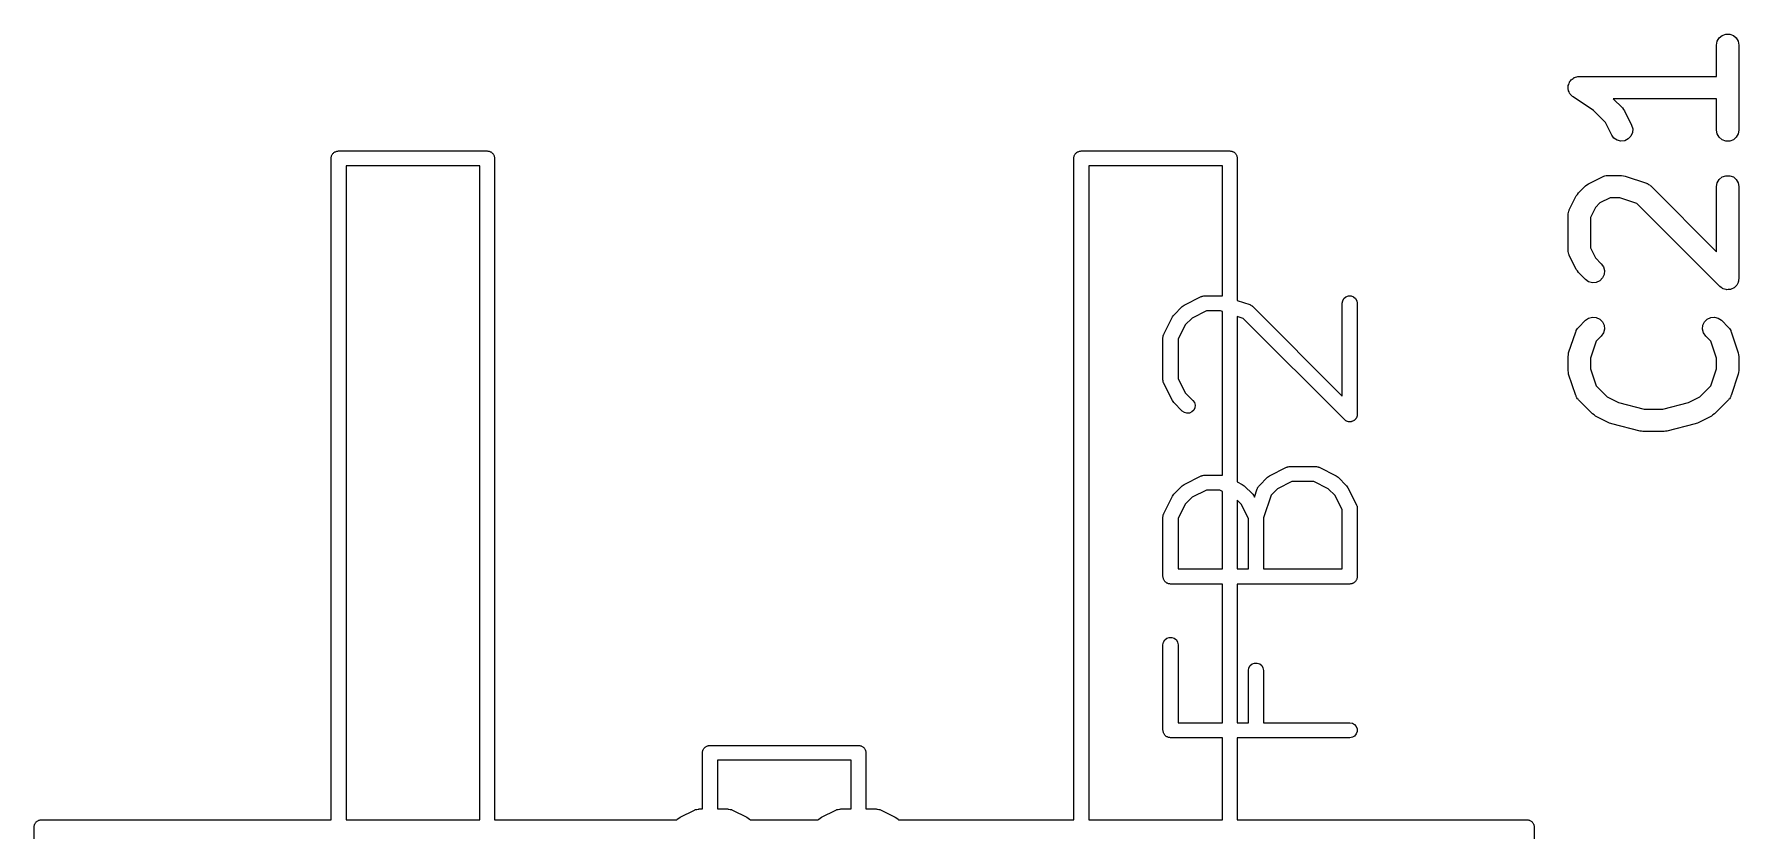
# Model space of a CAD drawing. Extents: x -2.2 to 86.5, y -78.6 to 9.2.
# Drawn here: x 25.45 to 36.93, y -9.03 to -3.66 of the extents above; entities that cross this region are included whole.
import ezdxf

# ---------------------------------------------------------------- set-up
doc = ezdxf.new("R2010")
doc.units = 0
doc.header["$MEASUREMENT"] = 0
doc.layers.add('BLACK', color=7, linetype='CONTINUOUS')

msp = doc.modelspace()

# ---------------------------------------------------------------- linework, layer by layer
at = {"layer": 'Black'}
for p, q in [((36.8149, -3.67314), (36.8394, -3.66423)), ((36.8394, -3.66423), (36.8654, -3.66423)), ((36.8654, -3.66423), (36.8899, -3.67314)), ((36.7774, -3.73809), (36.7819, -3.71244)), ((36.7774, -3.94881), (36.7774, -3.73809)), ((36.7819, -3.71244), (36.7949, -3.68989)), ((36.7949, -3.68989), (36.8149, -3.67314)), ((36.8899, -3.67314), (36.9098, -3.68989)), ((36.9098, -3.68989), (36.9229, -3.71244)), ((36.9229, -3.71244), (36.9274, -3.73809)), ((36.9274, -3.73809), (36.9274, -4.30952)), ((35.7775, -4.01898), (35.7785, -4.01494)), ((35.7785, -4.01079), (35.7816, -4.00237)), ((35.7785, -4.01494), (35.7785, -4.01079)), ((35.7816, -4.00237), (35.7837, -3.99368)), ((35.7837, -3.99368), (35.786, -3.99022)), ((35.786, -3.99022), (35.7874, -3.98631)), ((35.7874, -3.98631), (35.7932, -3.97945)), ((35.7932, -3.97945), (35.7981, -3.972)), ((35.7981, -3.972), (35.8015, -3.96954)), ((35.8015, -3.96954), (35.8042, -3.96636)), ((35.8042, -3.96636), (35.8119, -3.96188)), ((35.8119, -3.96188), (35.8191, -3.95658)), ((35.8191, -3.95658), (35.8231, -3.95541)), ((35.8231, -3.95541), (35.8267, -3.95333)), ((35.8267, -3.95333), (35.8355, -3.95178)), ((35.8355, -3.95178), (35.8441, -3.94927)), ((35.8441, -3.94927), (35.8483, -3.94953)), ((35.8483, -3.94953), (35.8524, -3.94881)), ((35.8524, -3.94881), (36.7774, -3.94881)), ((35.7785, -4.02788), (35.7775, -4.01898)), ((35.7785, -4.03683), (35.7785, -4.02788)), ((35.7799, -4.04074), (35.7785, -4.03683)), ((35.7804, -4.04487), (35.7799, -4.04074)), ((35.7844, -4.05289), (35.7804, -4.04487)), ((35.7874, -4.06131), (35.7844, -4.05289)), ((35.7901, -4.06449), (35.7874, -4.06131)), ((35.7919, -4.06822), (35.7901, -4.06449)), ((35.7984, -4.07441), (35.7919, -4.06822)), ((35.8042, -4.08126), (35.7984, -4.07441)), ((35.8078, -4.08334), (35.8042, -4.08126)), ((35.8108, -4.08621), (35.8078, -4.08334)), ((35.9475, -4.17733), (35.8108, -4.08621)), ((36.7774, -4.09881), (36.0811, -4.09881)), ((36.0811, -4.09881), (36.1435, -4.16125)), ((36.7774, -4.30952), (36.7774, -4.09881)), ((36.0288, -4.25871), (35.9475, -4.17733)), ((36.1435, -4.16125), (36.1504, -4.1711)), ((36.1504, -4.1711), (36.1576, -4.18074)), ((36.1576, -4.18074), (36.2052, -4.27598)), ((36.071, -4.34307), (36.0288, -4.25871)), ((36.0865, -4.36399), (36.071, -4.34307)), ((36.2007, -4.35085), (36.1828, -4.36976)), ((36.211, -4.32695), (36.2007, -4.35085)), ((36.2052, -4.27598), (36.2126, -4.30095)), ((36.2126, -4.30095), (36.211, -4.32695)), ((36.7819, -4.33518), (36.7774, -4.30952)), ((36.7949, -4.35773), (36.7819, -4.33518)), ((36.8149, -4.37448), (36.7949, -4.35773)), ((36.9098, -4.35773), (36.8899, -4.37448)), ((36.9229, -4.33518), (36.9098, -4.35773)), ((36.9274, -4.30952), (36.9229, -4.33518)), ((27.4552, -4.47911), (27.4567, -4.475)), ((27.4567, -4.475), (27.4595, -4.47165)), ((27.4595, -4.47165), (27.4617, -4.46786)), ((27.4617, -4.46786), (27.465, -4.46505)), ((27.465, -4.46505), (27.4679, -4.4617)), ((27.4679, -4.4617), (27.4716, -4.45951)), ((27.4716, -4.45951), (27.475, -4.4567)), ((27.475, -4.4567), (27.4791, -4.4552)), ((27.4791, -4.4552), (27.4829, -4.45301)), ((27.4829, -4.45301), (27.4872, -4.45226)), ((27.4872, -4.45226), (27.4913, -4.45076)), ((27.4913, -4.45076), (27.4957, -4.45076)), ((27.4957, -4.45076), (27.5, -4.45)), ((27.5, -4.45), (28.5, -4.45)), ((28.5, -4.45), (28.5043, -4.45076)), ((28.5043, -4.45076), (28.5087, -4.45076)), ((28.5087, -4.45076), (28.5128, -4.45226)), ((28.5128, -4.45226), (28.5171, -4.45301)), ((28.5171, -4.45301), (28.5209, -4.4552)), ((28.5209, -4.4552), (28.525, -4.4567)), ((28.525, -4.4567), (28.5284, -4.45951)), ((28.5284, -4.45951), (28.5321, -4.4617)), ((28.5321, -4.4617), (28.535, -4.46505)), ((28.535, -4.46505), (28.5383, -4.46786)), ((28.5383, -4.46786), (28.5405, -4.47165)), ((28.5405, -4.47165), (28.5433, -4.475)), ((28.5433, -4.475), (28.5448, -4.47911)), ((32.4552, -4.47911), (32.4567, -4.475)), ((32.4567, -4.475), (32.4595, -4.47165)), ((32.4595, -4.47165), (32.4617, -4.46786)), ((32.4617, -4.46786), (32.465, -4.46505)), ((32.465, -4.46505), (32.4679, -4.4617)), ((32.4679, -4.4617), (32.4716, -4.45951)), ((32.4716, -4.45951), (32.475, -4.4567)), ((32.475, -4.4567), (32.4791, -4.4552)), ((32.4791, -4.4552), (32.4829, -4.45301)), ((32.4829, -4.45301), (32.4872, -4.45226)), ((32.4872, -4.45226), (32.4913, -4.45076)), ((32.4913, -4.45076), (32.4957, -4.45076)), ((32.4957, -4.45076), (32.5, -4.45)), ((32.5, -4.45), (33.5, -4.45)), ((33.5, -4.45), (33.5043, -4.45076)), ((33.5043, -4.45076), (33.5087, -4.45076)), ((33.5087, -4.45076), (33.5128, -4.45226)), ((33.5128, -4.45226), (33.5171, -4.45301)), ((33.5171, -4.45301), (33.5209, -4.4552)), ((33.5209, -4.4552), (33.525, -4.4567)), ((33.525, -4.4567), (33.5284, -4.45951)), ((33.5284, -4.45951), (33.5321, -4.4617)), ((33.5321, -4.4617), (33.535, -4.46505)), ((33.535, -4.46505), (33.5383, -4.46786)), ((33.5383, -4.46786), (33.5405, -4.47165)), ((33.5405, -4.47165), (33.5433, -4.475)), ((33.5433, -4.475), (33.5448, -4.47911)), ((36.1083, -4.37834), (36.0865, -4.36399)), ((36.1336, -4.38439), (36.1083, -4.37834)), ((36.1595, -4.38141), (36.1336, -4.38439)), ((36.1828, -4.36976), (36.1595, -4.38141)), ((36.8394, -4.38338), (36.8149, -4.37448)), ((36.8654, -4.38338), (36.8394, -4.38338)), ((36.8899, -4.37448), (36.8654, -4.38338)), ((27.45, -4.5), (27.4508, -4.49569)), ((27.45, -8.95), (27.45, -4.5)), ((27.4508, -4.49132), (27.4523, -4.48721)), ((27.4508, -4.49569), (27.4508, -4.49132)), ((27.4523, -4.48721), (27.453, -4.4829)), ((27.453, -4.4829), (27.4552, -4.47911)), ((27.55, -4.55), (27.55, -8.95)), ((28.45, -4.55), (27.55, -4.55)), ((28.45, -8.95), (28.45, -4.55)), ((28.5448, -4.47911), (28.547, -4.4829)), ((28.547, -4.4829), (28.5477, -4.48721)), ((28.5477, -4.48721), (28.5492, -4.49132)), ((28.5492, -4.49132), (28.5492, -4.49569)), ((28.5492, -4.49569), (28.55, -4.5)), ((28.55, -4.5), (28.55, -8.95)), ((32.45, -4.5), (32.4508, -4.49569)), ((32.45, -8.95), (32.45, -4.5)), ((32.4508, -4.49132), (32.4523, -4.48721)), ((32.4508, -4.49569), (32.4508, -4.49132)), ((32.4523, -4.48721), (32.453, -4.4829)), ((32.453, -4.4829), (32.4552, -4.47911)), ((32.55, -4.55), (32.55, -8.95)), ((33.45, -4.55), (32.55, -4.55)), ((33.45, -5.42507), (33.45, -4.55)), ((33.5448, -4.47911), (33.547, -4.4829)), ((33.547, -4.4829), (33.5477, -4.48721)), ((33.5477, -4.48721), (33.5492, -4.49132)), ((33.5492, -4.49132), (33.5492, -4.49569)), ((33.5492, -4.49569), (33.55, -4.5)), ((33.55, -4.5), (33.55, -5.45632)), ((35.847, -4.73268), (35.8946, -4.68506)), ((35.8946, -4.68506), (35.9044, -4.67818)), ((35.9044, -4.67818), (35.9141, -4.67101)), ((35.9141, -4.67101), (36.0093, -4.62339)), ((36.0093, -4.62339), (36.0135, -4.62216)), ((36.0135, -4.62216), (36.0172, -4.62)), ((36.0172, -4.62), (36.0259, -4.61847)), ((36.0259, -4.61847), (36.0343, -4.61597)), ((36.0343, -4.61597), (36.0386, -4.61623)), ((36.0386, -4.61623), (36.0429, -4.61548)), ((36.0429, -4.61548), (36.1381, -4.61548)), ((36.1381, -4.61548), (36.1499, -4.61756)), ((36.1499, -4.61756), (36.1618, -4.61932)), ((36.1618, -4.61932), (36.3047, -4.66694)), ((36.3047, -4.66694), (36.3085, -4.669)), ((36.3085, -4.669), (36.3126, -4.67012)), ((36.3126, -4.67012), (36.3198, -4.67516)), ((36.3198, -4.67516), (36.3276, -4.67935)), ((36.3276, -4.67935), (36.3304, -4.68258)), ((36.3304, -4.68258), (36.334, -4.68506)), ((36.334, -4.68506), (36.7774, -5.12846)), ((36.7774, -4.69048), (36.7819, -4.66482)), ((36.7774, -5.12846), (36.7774, -4.69048)), ((36.7819, -4.66482), (36.7949, -4.64227)), ((36.7949, -4.64227), (36.8149, -4.62552)), ((36.8149, -4.62552), (36.8394, -4.61661)), ((36.8394, -4.61661), (36.8654, -4.61661)), ((36.8654, -4.61661), (36.8899, -4.62552)), ((36.8899, -4.62552), (36.9098, -4.64227)), ((36.9098, -4.64227), (36.9229, -4.66482)), ((36.9229, -4.66482), (36.9274, -4.69048)), ((36.9274, -4.69048), (36.9274, -5.30952)), ((35.7853, -4.84741), (35.8329, -4.75217)), ((35.8329, -4.75217), (35.8401, -4.74252)), ((35.8401, -4.74252), (35.847, -4.73268)), ((35.992, -4.79973), (35.9616, -4.83014)), ((36.0606, -4.76548), (35.992, -4.79973)), ((36.1259, -4.76548), (36.0606, -4.76548)), ((36.2404, -4.80365), (36.1259, -4.76548)), ((36.7993, -5.36256), (36.2404, -4.80365)), ((35.7774, -4.88095), (35.7781, -4.87669)), ((35.7774, -5.11905), (35.7774, -4.88095)), ((35.7779, -4.87238), (35.7804, -4.86396)), ((35.7781, -4.87669), (35.7779, -4.87238)), ((35.7804, -4.86396), (35.7819, -4.8553)), ((35.7819, -4.8553), (35.7841, -4.85155)), ((35.7841, -4.85155), (35.7853, -4.84741)), ((35.9616, -4.83014), (35.9274, -4.89866)), ((35.9274, -4.89866), (35.9274, -5.10134)), ((35.7781, -5.12331), (35.7774, -5.11905)), ((35.7779, -5.12762), (35.7781, -5.12331)), ((35.7804, -5.13604), (35.7779, -5.12762)), ((35.7819, -5.1447), (35.7804, -5.13604)), ((35.7841, -5.14845), (35.7819, -5.1447)), ((35.7853, -5.15259), (35.7841, -5.14845)), ((35.8329, -5.24783), (35.7853, -5.15259)), ((35.9274, -5.10134), (35.9616, -5.16986)), ((35.8401, -5.25748), (35.8329, -5.24783)), ((35.847, -5.26732), (35.8401, -5.25748)), ((35.8946, -5.31494), (35.847, -5.26732)), ((35.9616, -5.16986), (36.0007, -5.20887)), ((36.0007, -5.20887), (36.0156, -5.23021)), ((36.0156, -5.23021), (36.0223, -5.25537)), ((36.0223, -5.25537), (36.0201, -5.28132)), ((35.9159, -5.32988), (35.8946, -5.31494)), ((35.9411, -5.33662), (35.9159, -5.32988)), ((35.967, -5.33435), (35.9411, -5.33662)), ((35.9906, -5.32334), (35.967, -5.33435)), ((36.0091, -5.30492), (35.9906, -5.32334)), ((36.0201, -5.28132), (36.0091, -5.30492)), ((36.8074, -5.36818), (36.7993, -5.36256)), ((36.8149, -5.37448), (36.8074, -5.36818)), ((36.818, -5.3756), (36.8149, -5.37448)), ((36.8207, -5.3775), (36.818, -5.3756)), ((36.8302, -5.38003), (36.8207, -5.3775)), ((36.8394, -5.38338), (36.8302, -5.38003)), ((36.8427, -5.38338), (36.8394, -5.38338)), ((36.8458, -5.38424), (36.8427, -5.38338)), ((36.8556, -5.38338), (36.8458, -5.38424)), ((36.8654, -5.38338), (36.8556, -5.38338)), ((36.8685, -5.38226), (36.8654, -5.38338)), ((36.8718, -5.38197), (36.8685, -5.38226)), ((36.8807, -5.37782), (36.8718, -5.38197)), ((36.8899, -5.37448), (36.8807, -5.37782)), ((36.8924, -5.37236), (36.8899, -5.37448)), ((36.8954, -5.37096), (36.8924, -5.37236)), ((36.9023, -5.36402), (36.8954, -5.37096)), ((36.9098, -5.35773), (36.9023, -5.36402)), ((36.9115, -5.35488), (36.9098, -5.35773)), ((36.9138, -5.35254), (36.9115, -5.35488)), ((36.918, -5.34365), (36.9138, -5.35254)), ((36.9229, -5.33518), (36.918, -5.34365)), ((36.9234, -5.33193), (36.9229, -5.33518)), ((36.9248, -5.32894), (36.9234, -5.33193)), ((36.9257, -5.31917), (36.9248, -5.32894)), ((36.9274, -5.30952), (36.9257, -5.31917)), ((33.1226, -5.5541), (33.18, -5.49665)), ((33.18, -5.49665), (33.1867, -5.49198)), ((33.1867, -5.49198), (33.1932, -5.48713)), ((33.1932, -5.48713), (33.3081, -5.42968)), ((33.3081, -5.42968), (33.3109, -5.42885)), ((33.3109, -5.42885), (33.3135, -5.42738)), ((33.3135, -5.42738), (33.3193, -5.42635)), ((33.3193, -5.42635), (33.325, -5.42465)), ((33.325, -5.42465), (33.328, -5.42483)), ((33.328, -5.42483), (33.3309, -5.42432)), ((33.3309, -5.42432), (33.4458, -5.42432)), ((33.4458, -5.42432), (33.45, -5.42507)), ((33.55, -5.45632), (33.6342, -5.48438)), ((33.6342, -5.48438), (33.6368, -5.48577)), ((33.6368, -5.48577), (33.6396, -5.48653)), ((33.6396, -5.48653), (33.6445, -5.48994)), ((33.6445, -5.48994), (33.6497, -5.49278)), ((33.6497, -5.49278), (33.6516, -5.49497)), ((33.6516, -5.49497), (33.654, -5.49665)), ((33.654, -5.49665), (34.2567, -6.09936)), ((34.2567, -5.47512), (34.2598, -5.45774)), ((34.2567, -6.09936), (34.2567, -5.47512)), ((34.2598, -5.45774), (34.2686, -5.44246)), ((34.2686, -5.44246), (34.2821, -5.43112)), ((34.2821, -5.43112), (34.2987, -5.42509)), ((34.2987, -5.42509), (34.3164, -5.42509)), ((34.3164, -5.42509), (34.3329, -5.43112)), ((34.3329, -5.43112), (34.3465, -5.44246)), ((34.3465, -5.44246), (34.3553, -5.45774)), ((34.3553, -5.45774), (34.3583, -5.47512)), ((34.3583, -5.47512), (34.3583, -6.222)), ((33.0556, -5.68221), (33.1131, -5.56731)), ((33.1131, -5.56731), (33.1179, -5.56076)), ((33.1179, -5.56076), (33.1226, -5.5541)), ((33.2002, -5.62012), (33.1518, -5.71692)), ((33.246, -5.57432), (33.2002, -5.62012)), ((33.3428, -5.52592), (33.246, -5.57432)), ((33.4375, -5.52592), (33.3428, -5.52592)), ((33.45, -5.53008), (33.4375, -5.52592)), ((33.45, -6.63125), (33.45, -5.53008)), ((33.5907, -5.57697), (33.55, -5.56341)), ((33.55, -5.56341), (33.55, -6.67694)), ((34.2716, -6.25792), (33.5907, -5.57697)), ((35.847, -5.63744), (35.8946, -5.58982)), ((35.8946, -5.58982), (35.9159, -5.57488)), ((35.9159, -5.57488), (35.9411, -5.56814)), ((35.9411, -5.56814), (35.967, -5.57041)), ((35.967, -5.57041), (35.9906, -5.58142)), ((35.9906, -5.58142), (36.0091, -5.59984)), ((36.0091, -5.59984), (36.0201, -5.62345)), ((36.0201, -5.62345), (36.0223, -5.64939)), ((36.6824, -5.64939), (36.6847, -5.62345)), ((36.6847, -5.62345), (36.6957, -5.59984)), ((36.6957, -5.59984), (36.7141, -5.58142)), ((36.7141, -5.58142), (36.7377, -5.57041)), ((36.7377, -5.57041), (36.7637, -5.56814)), ((36.7637, -5.56814), (36.7888, -5.57488)), ((36.7888, -5.57488), (36.8102, -5.58982)), ((36.8102, -5.58982), (36.8578, -5.63744)), ((33.0502, -5.70493), (33.0508, -5.70204)), ((33.0502, -5.99219), (33.0502, -5.70493)), ((33.0506, -5.69912), (33.0523, -5.69341)), ((33.0508, -5.70204), (33.0506, -5.69912)), ((33.0523, -5.69341), (33.0533, -5.68755)), ((33.0533, -5.68755), (33.0548, -5.68502)), ((33.0548, -5.68502), (33.0556, -5.68221)), ((33.1518, -5.71692), (33.1518, -5.9802)), ((35.7812, -5.80962), (35.8288, -5.66676)), ((35.8288, -5.66676), (35.8309, -5.66296)), ((35.8309, -5.66296), (35.832, -5.65878)), ((35.832, -5.65878), (35.8371, -5.65158)), ((35.8371, -5.65158), (35.8413, -5.64385)), ((35.8413, -5.64385), (35.8445, -5.64098)), ((35.8445, -5.64098), (35.847, -5.63744)), ((35.9656, -5.73099), (35.9274, -5.8455)), ((36.0007, -5.69589), (35.9656, -5.73099)), ((36.0156, -5.67455), (36.0007, -5.69589)), ((36.0223, -5.64939), (36.0156, -5.67455)), ((36.6892, -5.67455), (36.6824, -5.64939)), ((36.7041, -5.69589), (36.6892, -5.67455)), ((36.7392, -5.73099), (36.7041, -5.69589)), ((36.7774, -5.8455), (36.7392, -5.73099)), ((36.8578, -5.63744), (36.8603, -5.64099)), ((36.8603, -5.64099), (36.8635, -5.64385)), ((36.8635, -5.64385), (36.8677, -5.65158)), ((36.8677, -5.65158), (36.8727, -5.65878)), ((36.8727, -5.65878), (36.8739, -5.66296)), ((36.8739, -5.66296), (36.8759, -5.66676)), ((36.8759, -5.66676), (36.9235, -5.80961)), ((35.7774, -5.83333), (35.7795, -5.82149)), ((35.7774, -5.92857), (35.7774, -5.83333)), ((35.7795, -5.82149), (35.7812, -5.80962)), ((35.9274, -5.8455), (35.9274, -5.9164)), ((36.7774, -5.9164), (36.7774, -5.8455)), ((36.9235, -5.80961), (36.9253, -5.8215)), ((36.9253, -5.8215), (36.9274, -5.83333)), ((36.9274, -5.83333), (36.9274, -5.92857)), ((35.7795, -5.94041), (35.7774, -5.92857)), ((35.7812, -5.95229), (35.7795, -5.94041)), ((35.8288, -6.09515), (35.7812, -5.95229)), ((35.9274, -5.9164), (35.9656, -6.03091)), ((36.7392, -6.03091), (36.7774, -5.9164)), ((36.9235, -5.95229), (36.8759, -6.09515)), ((36.9253, -5.94041), (36.9235, -5.95229)), ((36.9274, -5.92857), (36.9253, -5.94041)), ((33.0508, -5.99507), (33.0502, -5.99219)), ((33.0506, -5.998), (33.0508, -5.99507)), ((33.0523, -6.0037), (33.0506, -5.998)), ((33.0533, -6.00956), (33.0523, -6.0037)), ((33.0548, -6.0121), (33.0533, -6.00956)), ((33.0556, -6.01491), (33.0548, -6.0121)), ((33.1131, -6.12981), (33.0556, -6.01491)), ((33.1518, -5.9802), (33.2003, -6.077)), ((33.2003, -6.077), (33.2519, -6.12863)), ((35.9656, -6.03091), (36.0397, -6.10503)), ((36.6651, -6.10503), (36.7392, -6.03091)), ((33.1179, -6.13635), (33.1131, -6.12981)), ((33.1226, -6.14302), (33.1179, -6.13635)), ((33.18, -6.20047), (33.1226, -6.14302)), ((33.2576, -6.19368), (33.2451, -6.20616)), ((33.2519, -6.12863), (33.262, -6.14308)), ((33.265, -6.17769), (33.2576, -6.19368)), ((33.262, -6.14308), (33.2666, -6.16012)), ((33.2666, -6.16012), (33.265, -6.17769)), ((35.8309, -6.09895), (35.8288, -6.09515)), ((35.832, -6.10312), (35.8309, -6.09895)), ((35.8371, -6.11032), (35.832, -6.10312)), ((35.8413, -6.11805), (35.8371, -6.11032)), ((35.8445, -6.12092), (35.8413, -6.11805)), ((35.847, -6.12446), (35.8445, -6.12092)), ((35.9422, -6.2197), (35.847, -6.12446)), ((36.0397, -6.10503), (36.1167, -6.14352)), ((36.1167, -6.14352), (36.2902, -6.1869)), ((36.2902, -6.1869), (36.4146, -6.1869)), ((36.4146, -6.1869), (36.5881, -6.14352)), ((36.5881, -6.14352), (36.6651, -6.10503)), ((36.8578, -6.12446), (36.7626, -6.2197)), ((36.8603, -6.12092), (36.8578, -6.12446)), ((36.8635, -6.11805), (36.8603, -6.12092)), ((36.8677, -6.11032), (36.8635, -6.11805)), ((36.8727, -6.10312), (36.8677, -6.11032)), ((36.8739, -6.09895), (36.8727, -6.10312)), ((36.8759, -6.09515), (36.8739, -6.09895)), ((33.1945, -6.21059), (33.18, -6.20047)), ((33.2115, -6.21515), (33.1945, -6.21059)), ((33.2291, -6.21362), (33.2115, -6.21515)), ((33.2451, -6.20616), (33.2291, -6.21362)), ((34.2771, -6.26173), (34.2716, -6.25792)), ((34.2821, -6.26599), (34.2771, -6.26173)), ((34.2842, -6.26676), (34.2821, -6.26599)), ((34.2861, -6.26804), (34.2842, -6.26676)), ((34.2925, -6.26976), (34.2861, -6.26804)), ((34.2987, -6.27203), (34.2925, -6.26976)), ((34.301, -6.27203), (34.2987, -6.27203)), ((34.3031, -6.27261), (34.301, -6.27203)), ((34.3097, -6.27203), (34.3031, -6.27261)), ((34.3164, -6.27203), (34.3097, -6.27203)), ((34.3185, -6.27126), (34.3164, -6.27203)), ((34.3207, -6.27107), (34.3185, -6.27126)), ((34.3267, -6.26826), (34.3207, -6.27107)), ((34.3329, -6.26599), (34.3267, -6.26826)), ((34.3347, -6.26456), (34.3329, -6.26599)), ((34.3367, -6.26361), (34.3347, -6.26456)), ((34.3414, -6.25892), (34.3367, -6.26361)), ((34.3465, -6.25465), (34.3414, -6.25892)), ((34.3476, -6.25272), (34.3465, -6.25465)), ((34.3492, -6.25114), (34.3476, -6.25272)), ((34.352, -6.24512), (34.3492, -6.25114)), ((34.3553, -6.23937), (34.352, -6.24512)), ((34.3557, -6.23717), (34.3553, -6.23937)), ((34.3566, -6.23515), (34.3557, -6.23717)), ((34.3572, -6.22853), (34.3566, -6.23515)), ((34.3583, -6.222), (34.3572, -6.22853)), ((35.952, -6.22659), (35.9422, -6.2197)), ((35.9617, -6.23375), (35.952, -6.22659)), ((36.0569, -6.28137), (35.9617, -6.23375)), ((36.0648, -6.28371), (36.0569, -6.28137)), ((36.0723, -6.28705), (36.0648, -6.28371)), ((36.2628, -6.33467), (36.0723, -6.28705)), ((36.6325, -6.28705), (36.442, -6.33467)), ((36.64, -6.2837), (36.6325, -6.28705)), ((36.6478, -6.28137), (36.64, -6.2837)), ((36.7431, -6.23375), (36.6478, -6.28137)), ((36.7527, -6.22659), (36.7431, -6.23375)), ((36.7626, -6.2197), (36.7527, -6.22659)), ((36.2719, -6.33531), (36.2628, -6.33467)), ((36.281, -6.3369), (36.2719, -6.33531)), ((36.4238, -6.3369), (36.281, -6.3369)), ((36.4328, -6.33531), (36.4238, -6.3369)), ((36.442, -6.33467), (36.4328, -6.33531)), ((33.1932, -6.69363), (33.3081, -6.63618)), ((33.3081, -6.63618), (33.3109, -6.63535)), ((33.3109, -6.63535), (33.3135, -6.63388)), ((33.3135, -6.63388), (33.3193, -6.63285)), ((33.3193, -6.63285), (33.325, -6.63115)), ((33.325, -6.63115), (33.328, -6.63133)), ((33.328, -6.63133), (33.3309, -6.63082)), ((33.3309, -6.63082), (33.4458, -6.63082)), ((33.4458, -6.63082), (33.4486, -6.63133)), ((33.4486, -6.63133), (33.45, -6.63125)), ((33.6971, -6.70315), (33.7546, -6.6457)), ((33.7546, -6.6457), (33.7612, -6.64103)), ((33.7612, -6.64103), (33.7678, -6.63618)), ((33.7678, -6.63618), (33.8827, -6.57873)), ((33.8827, -6.57873), (33.8855, -6.57789)), ((33.8855, -6.57789), (33.888, -6.57643)), ((33.888, -6.57643), (33.8939, -6.5754)), ((33.8939, -6.5754), (33.8996, -6.5737)), ((33.8996, -6.5737), (33.9025, -6.57388)), ((33.9025, -6.57388), (33.9054, -6.57337)), ((33.9054, -6.57337), (34.0777, -6.57337)), ((34.0777, -6.57337), (34.0806, -6.57388)), ((34.0806, -6.57388), (34.0835, -6.5737)), ((34.0835, -6.5737), (34.0893, -6.5754)), ((34.0893, -6.5754), (34.0951, -6.57643)), ((34.0951, -6.57643), (34.0976, -6.57789)), ((34.0976, -6.57789), (34.1005, -6.57873)), ((34.1005, -6.57873), (34.2154, -6.63618)), ((34.2154, -6.63618), (34.2219, -6.64103)), ((34.2219, -6.64103), (34.2286, -6.6457)), ((34.2286, -6.6457), (34.286, -6.70315)), ((33.1131, -6.7738), (33.1179, -6.76726)), ((33.1179, -6.76726), (33.1226, -6.7606)), ((33.1226, -6.7606), (33.18, -6.70315)), ((33.18, -6.70315), (33.1867, -6.69848)), ((33.1867, -6.69848), (33.1932, -6.69363)), ((33.3428, -6.73242), (33.246, -6.78082)), ((33.4338, -6.73242), (33.3428, -6.73242)), ((33.45, -6.74053), (33.4338, -6.73242)), ((33.45, -7.26279), (33.45, -6.74053)), ((33.55, -6.67694), (33.5834, -6.69363)), ((33.5834, -6.69363), (33.5899, -6.69848)), ((33.5899, -6.69848), (33.5966, -6.70315)), ((33.5966, -6.70315), (33.654, -6.7606)), ((33.654, -6.7606), (33.6587, -6.76727)), ((33.6587, -6.76727), (33.6636, -6.77381)), ((33.6662, -6.77902), (33.6848, -6.72301)), ((33.6848, -6.72301), (33.6862, -6.72043)), ((33.6862, -6.72043), (33.687, -6.7176)), ((33.687, -6.7176), (33.6904, -6.71273)), ((33.6904, -6.71273), (33.6932, -6.70749)), ((33.6932, -6.70749), (33.6954, -6.70555)), ((33.6954, -6.70555), (33.6971, -6.70315)), ((33.7774, -6.76651), (33.7264, -6.91967)), ((33.8206, -6.72337), (33.7774, -6.76651)), ((33.9174, -6.67497), (33.8206, -6.72337)), ((34.0657, -6.67497), (33.9174, -6.67497)), ((34.1626, -6.72337), (34.0657, -6.67497)), ((34.2083, -6.76916), (34.1626, -6.72337)), ((34.2567, -6.86597), (34.2083, -6.76916)), ((34.286, -6.70315), (34.2907, -6.70981)), ((34.2907, -6.70981), (34.2955, -6.71635)), ((34.2955, -6.71635), (34.353, -6.83126)), ((33.0556, -6.88871), (33.1131, -6.7738)), ((33.2002, -6.82662), (33.1518, -6.92342)), ((33.246, -6.78082), (33.2002, -6.82662)), ((33.5764, -6.82662), (33.55, -6.80025)), ((33.55, -6.80025), (33.55, -7.26279)), ((33.6248, -6.92342), (33.5764, -6.82662)), ((33.6636, -6.77381), (33.6662, -6.77902)), ((34.2567, -7.26279), (34.2567, -6.86597)), ((34.353, -6.83126), (34.3538, -6.83407)), ((34.3538, -6.83407), (34.3553, -6.8366)), ((34.3553, -6.8366), (34.3563, -6.84246)), ((34.3563, -6.84246), (34.358, -6.84817)), ((34.358, -6.84817), (34.3578, -6.85109)), ((34.3578, -6.85109), (34.3583, -6.85398)), ((34.3583, -6.85398), (34.3583, -7.31359)), ((33.0502, -6.91143), (33.0508, -6.90854)), ((33.0502, -7.31359), (33.0502, -6.91143)), ((33.0506, -6.90562), (33.0523, -6.89991)), ((33.0508, -6.90854), (33.0506, -6.90562)), ((33.0523, -6.89991), (33.0533, -6.89405)), ((33.0533, -6.89405), (33.0548, -6.89152)), ((33.0548, -6.89152), (33.0556, -6.88871)), ((33.1518, -6.92342), (33.1518, -7.26279)), ((33.6248, -7.26279), (33.6248, -6.92342)), ((33.7264, -6.91967), (33.7264, -7.26279)), ((33.051, -7.31797), (33.0502, -7.31359)), ((33.051, -7.32242), (33.051, -7.31797)), ((33.0525, -7.32659), (33.051, -7.32242)), ((33.0533, -7.33097), (33.0525, -7.32659)), ((33.0555, -7.33482), (33.0533, -7.33097)), ((33.0571, -7.33899), (33.0555, -7.33482)), ((33.0599, -7.3424), (33.0571, -7.33899)), ((33.0621, -7.34625), (33.0599, -7.3424)), ((33.1518, -7.26279), (33.45, -7.26279)), ((33.55, -7.26279), (33.6248, -7.26279)), ((33.7264, -7.26279), (34.2567, -7.26279)), ((34.3487, -7.3424), (34.3465, -7.34625)), ((34.3515, -7.33899), (34.3487, -7.3424)), ((34.3531, -7.33482), (34.3515, -7.33899)), ((34.3553, -7.33097), (34.3531, -7.33482)), ((34.3561, -7.32659), (34.3553, -7.33097)), ((34.3576, -7.32242), (34.3561, -7.32659)), ((34.3583, -7.31359), (34.3576, -7.31797)), ((34.3576, -7.31797), (34.3576, -7.32242)), ((33.0655, -7.34911), (33.0621, -7.34625)), ((33.0684, -7.35251), (33.0655, -7.34911)), ((33.0722, -7.35473), (33.0684, -7.35251)), ((33.0756, -7.35759), (33.0722, -7.35473)), ((33.0798, -7.35911), (33.0756, -7.35759)), ((33.0837, -7.36133), (33.0798, -7.35911)), ((33.0881, -7.3621), (33.0837, -7.36133)), ((33.0922, -7.36362), (33.0881, -7.3621)), ((33.0967, -7.36362), (33.0922, -7.36362)), ((33.101, -7.3644), (33.0967, -7.36362)), ((33.45, -7.3644), (33.101, -7.3644)), ((33.45, -8.29694), (33.45, -7.3644)), ((34.3075, -7.3644), (33.55, -7.3644)), ((33.55, -7.3644), (33.55, -8.29694)), ((34.3119, -7.36362), (34.3075, -7.3644)), ((34.3164, -7.36362), (34.3119, -7.36362)), ((34.3205, -7.3621), (34.3164, -7.36362)), ((34.3249, -7.36133), (34.3205, -7.3621)), ((34.3288, -7.35911), (34.3249, -7.36133)), ((34.3329, -7.35759), (34.3288, -7.35911)), ((34.3364, -7.35473), (34.3329, -7.35759)), ((34.3402, -7.35251), (34.3364, -7.35473)), ((34.3431, -7.34911), (34.3402, -7.35251)), ((34.3465, -7.34625), (34.3431, -7.34911)), ((33.0502, -7.77321), (33.0533, -7.75584)), ((33.0502, -8.34774), (33.0502, -7.77321)), ((33.0533, -7.75584), (33.0621, -7.74056)), ((33.0621, -7.74056), (33.0756, -7.72922)), ((33.0756, -7.72922), (33.0922, -7.72319)), ((33.0922, -7.72319), (33.1099, -7.72319)), ((33.1099, -7.72319), (33.1264, -7.72922)), ((33.1264, -7.72922), (33.14, -7.74056)), ((33.14, -7.74056), (33.1488, -7.75584)), ((33.1488, -7.75584), (33.1518, -7.77321)), ((33.1518, -7.77321), (33.1518, -8.29694)), ((33.6278, -7.9282), (33.6367, -7.91292)), ((33.6367, -7.91292), (33.6502, -7.90158)), ((33.6502, -7.90158), (33.6668, -7.89554)), ((33.6668, -7.89554), (33.6844, -7.89554)), ((33.6844, -7.89554), (33.701, -7.90158)), ((33.701, -7.90158), (33.7145, -7.91292)), ((33.7145, -7.91292), (33.7233, -7.9282)), ((33.6248, -7.94557), (33.6278, -7.9282)), ((33.6248, -8.29694), (33.6248, -7.94557)), ((33.7233, -7.9282), (33.7264, -7.94557)), ((33.7264, -7.94557), (33.7264, -8.29694)), ((33.051, -8.35212), (33.0502, -8.34774)), ((33.051, -8.35656), (33.051, -8.35212)), ((33.0525, -8.36074), (33.051, -8.35656)), ((33.0533, -8.36511), (33.0525, -8.36074)), ((33.0555, -8.36896), (33.0533, -8.36511)), ((33.0571, -8.37314), (33.0555, -8.36896)), ((33.0599, -8.37654), (33.0571, -8.37314)), ((33.0621, -8.38039), (33.0599, -8.37654)), ((33.1518, -8.29694), (33.45, -8.29694)), ((33.55, -8.29694), (33.6248, -8.29694)), ((33.7264, -8.29694), (34.3075, -8.29694)), ((34.3075, -8.29694), (34.3249, -8.3)), ((34.3249, -8.3), (34.3402, -8.30882)), ((34.3402, -8.30882), (34.3515, -8.32234)), ((34.3515, -8.37314), (34.3402, -8.38665)), ((34.3515, -8.32234), (34.3576, -8.33892)), ((34.3576, -8.35656), (34.3515, -8.37314)), ((34.3576, -8.33892), (34.3576, -8.35656)), ((29.9508, -8.49132), (29.9523, -8.48721)), ((29.9508, -8.49569), (29.9508, -8.49132)), ((29.9523, -8.48721), (29.953, -8.4829)), ((29.953, -8.4829), (29.9552, -8.47911)), ((29.9552, -8.47911), (29.9567, -8.475)), ((29.9567, -8.475), (29.9595, -8.47165)), ((29.9595, -8.47165), (29.9617, -8.46786)), ((29.9617, -8.46786), (29.965, -8.46505)), ((29.965, -8.46505), (29.9679, -8.4617)), ((29.9679, -8.4617), (29.9716, -8.45951)), ((29.9716, -8.45951), (29.975, -8.4567)), ((29.975, -8.4567), (29.9791, -8.4552)), ((29.9791, -8.4552), (29.9829, -8.45301)), ((29.9829, -8.45301), (29.9872, -8.45225)), ((29.9872, -8.45225), (29.9913, -8.45076)), ((29.9913, -8.45076), (29.9957, -8.45076)), ((29.9957, -8.45076), (30, -8.45)), ((30, -8.45), (31, -8.45)), ((31, -8.45), (31.0043, -8.45076)), ((31.0043, -8.45076), (31.0087, -8.45076)), ((31.0087, -8.45076), (31.0128, -8.45225)), ((31.0128, -8.45225), (31.0171, -8.45301)), ((31.0171, -8.45301), (31.0209, -8.4552)), ((31.0209, -8.4552), (31.025, -8.4567)), ((31.025, -8.4567), (31.0284, -8.45951)), ((31.0284, -8.45951), (31.0321, -8.4617)), ((31.0321, -8.4617), (31.035, -8.46505)), ((31.035, -8.46505), (31.0383, -8.46786)), ((31.0383, -8.46786), (31.0405, -8.47165)), ((31.0405, -8.47165), (31.0433, -8.475)), ((31.0433, -8.475), (31.0448, -8.47911)), ((31.0448, -8.47911), (31.047, -8.4829)), ((31.047, -8.4829), (31.0477, -8.48721)), ((31.0477, -8.48721), (31.0492, -8.49132)), ((31.0492, -8.49132), (31.0492, -8.49569)), ((33.0655, -8.38325), (33.0621, -8.38039)), ((33.0684, -8.38665), (33.0655, -8.38325)), ((33.0722, -8.38887), (33.0684, -8.38665)), ((33.0756, -8.39173), (33.0722, -8.38887)), ((33.0798, -8.39325), (33.0756, -8.39173)), ((33.0837, -8.39547), (33.0798, -8.39325)), ((33.0881, -8.39625), (33.0837, -8.39547)), ((33.0922, -8.39777), (33.0881, -8.39625)), ((33.0967, -8.39777), (33.0922, -8.39777)), ((33.101, -8.39854), (33.0967, -8.39777)), ((33.45, -8.39854), (33.101, -8.39854)), ((33.45, -8.95), (33.45, -8.39854)), ((34.3075, -8.39854), (33.55, -8.39854)), ((33.55, -8.39854), (33.55, -8.95)), ((34.3249, -8.39547), (34.3075, -8.39854)), ((34.3402, -8.38665), (34.3249, -8.39547)), ((29.95, -8.5), (29.9508, -8.49569)), ((29.95, -8.87738), (29.95, -8.5)), ((30.05, -8.55), (30.05, -8.87738)), ((30.95, -8.55), (30.05, -8.55)), ((30.95, -8.87738), (30.95, -8.55)), ((31.0492, -8.49569), (31.05, -8.5)), ((31.05, -8.5), (31.05, -8.87738)), ((25.4829, -8.95301), (25.4872, -8.95225)), ((25.4872, -8.95225), (25.4913, -8.95076)), ((25.4913, -8.95076), (25.4957, -8.95076)), ((25.4957, -8.95076), (25.5, -8.95)), ((25.5, -8.95), (27.45, -8.95)), ((27.55, -8.95), (28.45, -8.95)), ((28.55, -8.95), (29.7773, -8.95)), ((29.7773, -8.95), (29.7803, -8.94697)), ((29.7803, -8.94697), (29.7901, -8.94007)), ((29.7901, -8.94007), (29.7998, -8.93292)), ((29.7998, -8.93292), (29.895, -8.8853)), ((29.895, -8.8853), (29.8992, -8.88407)), ((29.8992, -8.88407), (29.9029, -8.8819)), ((29.9029, -8.8819), (29.9116, -8.88038)), ((29.9116, -8.88038), (29.92, -8.87787)), ((29.92, -8.87787), (29.9243, -8.87813)), ((29.9243, -8.87813), (29.9286, -8.87738)), ((29.9286, -8.87738), (29.95, -8.87738)), ((30.05, -8.87738), (30.119, -8.87738)), ((30.119, -8.87738), (30.1233, -8.87813)), ((30.1233, -8.87813), (30.1276, -8.87787)), ((30.1276, -8.87787), (30.136, -8.88038)), ((30.136, -8.88038), (30.1447, -8.8819)), ((30.1447, -8.8819), (30.1484, -8.88407)), ((30.1484, -8.88407), (30.1526, -8.8853)), ((30.1526, -8.8853), (30.2478, -8.93292)), ((30.2478, -8.93292), (30.2575, -8.94008)), ((30.2575, -8.94008), (30.2673, -8.94697)), ((30.2673, -8.94697), (30.2704, -8.95)), ((30.2704, -8.95), (30.7296, -8.95)), ((30.7296, -8.95), (30.7327, -8.94697)), ((30.7327, -8.94697), (30.7425, -8.94008)), ((30.7425, -8.94008), (30.7522, -8.93292)), ((30.7522, -8.93292), (30.8474, -8.8853)), ((30.8474, -8.8853), (30.8516, -8.88407)), ((30.8516, -8.88407), (30.8553, -8.8819)), ((30.8553, -8.8819), (30.864, -8.88038)), ((30.864, -8.88038), (30.8724, -8.87787)), ((30.8724, -8.87787), (30.8767, -8.87813)), ((30.8767, -8.87813), (30.881, -8.87738)), ((30.881, -8.87738), (30.95, -8.87738)), ((31.05, -8.87738), (31.119, -8.87738)), ((31.119, -8.87738), (31.1233, -8.87813)), ((31.1233, -8.87813), (31.1276, -8.87787)), ((31.1276, -8.87787), (31.136, -8.88038)), ((31.136, -8.88038), (31.1447, -8.8819)), ((31.1447, -8.8819), (31.1484, -8.88407)), ((31.1484, -8.88407), (31.1526, -8.8853)), ((31.1526, -8.8853), (31.2478, -8.93292)), ((31.2478, -8.93292), (31.2575, -8.94008)), ((31.2575, -8.94008), (31.2673, -8.94697)), ((31.2673, -8.94697), (31.2704, -8.95)), ((31.2704, -8.95), (32.45, -8.95)), ((32.55, -8.95), (33.45, -8.95)), ((33.55, -8.95), (35.5, -8.95)), ((35.5, -8.95), (35.5043, -8.95076)), ((35.5043, -8.95076), (35.5087, -8.95076)), ((35.5087, -8.95076), (35.5128, -8.95225)), ((35.5128, -8.95225), (35.5171, -8.95301)), ((25.45, -9), (25.4508, -8.99569)), ((25.45, -18), (25.45, -9)), ((25.4508, -8.99132), (25.4523, -8.98721)), ((25.4508, -8.99569), (25.4508, -8.99132)), ((25.4523, -8.98721), (25.453, -8.9829)), ((25.453, -8.9829), (25.4552, -8.97911)), ((25.4552, -8.97911), (25.4567, -8.975)), ((25.4567, -8.975), (25.4595, -8.97165)), ((25.4595, -8.97165), (25.4617, -8.96786)), ((25.4617, -8.96786), (25.465, -8.96505)), ((25.465, -8.96505), (25.4679, -8.9617)), ((25.4679, -8.9617), (25.4716, -8.95951)), ((25.4716, -8.95951), (25.475, -8.9567)), ((25.475, -8.9567), (25.4791, -8.9552)), ((25.4791, -8.9552), (25.4829, -8.95301)), ((35.5171, -8.95301), (35.5209, -8.9552)), ((35.5209, -8.9552), (35.525, -8.9567)), ((35.525, -8.9567), (35.5284, -8.95951)), ((35.5284, -8.95951), (35.5321, -8.9617)), ((35.5321, -8.9617), (35.535, -8.96505)), ((35.535, -8.96505), (35.5383, -8.96786)), ((35.5383, -8.96786), (35.5405, -8.97165)), ((35.5405, -8.97165), (35.5433, -8.975)), ((35.5433, -8.975), (35.5448, -8.97911)), ((35.5448, -8.97911), (35.547, -8.9829)), ((35.547, -8.9829), (35.5477, -8.98721)), ((35.5477, -8.98721), (35.5492, -8.99132)), ((35.5492, -8.99132), (35.5492, -8.99569)), ((35.5492, -8.99569), (35.55, -9)), ((35.55, -9), (35.55, -18))]:
    msp.add_line(p, q, dxfattribs=at)

doc.saveas('drawing.dxf')
